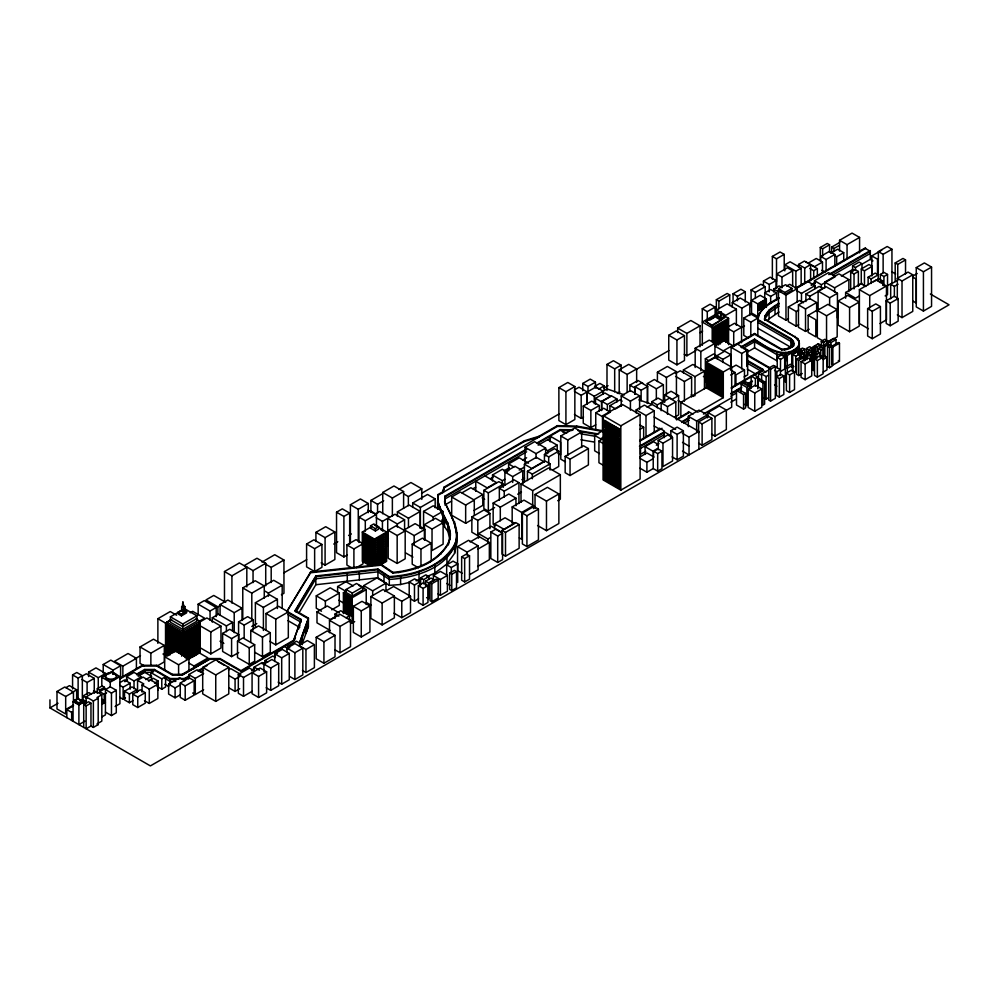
<?xml version="1.0" encoding="UTF-8"?>
<svg xmlns="http://www.w3.org/2000/svg" width="999" height="999" viewBox="0 0 999 999"><rect width="100%" height="100%" fill="white"/><g stroke="black" fill="none" stroke-linecap="round" stroke-linejoin="round"><path stroke-width="1.5" d="M603.858 478.446L603.896 472.802M444.692 502.834L444.817 496.216L526.635 448.976M438.012 494.567C435.327 512.35 456.968 526.136 447.989 544.28C436.963 563.436 413.798 571.141 392.932 573.101L381.156 565.159L310.577 572.764L286.701 611.863L310.577 572.027L381.156 564.423L392.932 572.365C413.798 570.404 436.963 562.699 447.989 543.543C455.307 527.797 441.096 514.897 437.624 500.374L437.624 509.153L438.012 494.567L442.719 491.858L444.031 487.162L524.4 440.759L538.948 436.301L557.392 425.649L576.735 426.086L603.533 430.881M438.012 497.427L437.624 503.221L440.771 511.238M779.045 297.677C770.429 302.66 758.74 308.216 757.729 319.405L790.871 338.536L793.418 341.533C794.904 347.939 786.675 350.249 781.755 349.95L754.582 334.253L731.743 347.44M448.326 544.917L450.012 537.499M454.582 544.555C461.963 528.921 449.538 515.297 444.642 501.261L444.642 501.998C453.084 519.155 465.159 539.822 446.953 555.931C431.218 569.929 410.077 576.398 389.31 577.322L377.922 569.742L315.834 576.673L295.18 611.188L308.404 618.818L299.413 643.231L308.404 618.081L295.18 610.451L315.834 575.936L377.922 569.005L389.31 576.585C413.811 575.174 441.496 567.02 454.582 544.555L454.582 553.346L446.953 563.973L434.815 573.101L426.91 576.61M457.18 535.988C452.922 567.02 416.271 577.897 389.31 579.42L377.922 571.84L315.834 578.771L295.979 611.962M454.582 553.346L457.18 541.945L457.18 533.154M799.075 341.695L795.266 337.15L764.547 319.405C765.084 311.413 772.764 306.83 779.058 303.246M764.809 320.404L765.321 315.272M442.769 492.569L444.031 487.899L524.4 441.496L538.948 437.038L538.948 436.301M443.381 492.37L444.031 487.162M793.044 345.592L793.618 343.206L793.618 346.066L793.418 341.533M798.438 354.782L798.438 345.991L799.325 343.494L799.325 352.285L799.075 340.959L797.689 338.536L764.547 318.669L764.547 319.405M119.917 678.958L142.308 666.033L156.781 666.033L172.465 675.087L182.118 675.087L209.428 659.315L220.105 659.315L241.009 671.378L293.406 641.133L301.049 619.405L286.701 611.126M293.406 641.133L301.049 620.142L288.012 612.612M294.418 640.446L295.442 637.649M298.501 629.258L300.037 625.062M299.937 643.918L308.404 620.928M299.151 612.599L315.834 584.727L315.834 575.936M779.045 298.414C770.429 303.396 758.74 308.953 757.729 320.142L790.871 339.273L793.418 342.27M765.321 316.009L769.068 310.789L779.058 303.983M765.321 318.132L769.068 312.912L779.058 306.106M767.569 320.929L769.068 318.843L779.02 312.05M731.743 346.703L754.582 333.516L781.755 349.213L787.412 348.564L793.044 344.855M741.333 346.74L754.582 339.098C766.558 347.365 785.763 360.577 798.438 345.991M793.518 350.162L793.518 352.822L798.438 348.651L799.075 343.606M224.475 601.81L224.475 571.54L239.385 562.937L246.815 567.22L246.815 586.9M772.364 279.283L772.364 256.431L780.069 251.985L784.215 254.383L784.215 269.605M347.365 554.944L343.906 556.955L336.538 552.697L336.538 512.187L342.307 508.853L349.675 513.099L349.675 544.268M350.399 541.446L350.399 504.757L360.427 498.963L368.281 503.508L368.281 512.674M772.364 256.431L776.51 258.828L784.215 254.383M182.555 603.496L182.717 606.743L182.917 602.01L182.867 606.405M157.879 643.356L157.879 618.693L170.255 611.55L176.636 615.234M224.475 571.54L231.918 575.836L246.815 567.22M558.878 387.624L567.794 382.467L574.85 386.538L574.85 419.505L565.921 424.65L558.878 420.579L558.878 387.624L565.921 391.695L574.85 386.538M183.566 604.707L183.292 606.855L182.917 602.01M181.656 606.555L183.242 605.631L184.952 606.618L184.952 611.101L183.354 612.025L181.656 611.038L181.656 606.555L183.354 607.542L184.952 606.618M261.988 562.087L274.737 554.72L283.953 560.039L283.953 593.269L281.393 594.742M382.729 513.786L382.729 492.47L393.956 485.989L403.596 491.558L403.596 508.304M716.358 314.897L716.358 299.712L727.185 293.456L729.72 294.93L729.72 305.557M702.322 345.342L702.272 308.753L710.114 304.22L715.122 307.105L715.122 314.885M370.904 512.25L370.904 500.424L383.141 493.356M315.921 541.52L315.921 532.355L325.699 526.71L334.865 531.992L334.865 559.502L325.087 565.147L321.154 562.874M606.992 390.484L606.992 364.423L613.423 360.714L621.116 365.159L621.116 369.755M184.403 609.84L186.638 611.138L186.638 612.862L181.418 615.884L178.059 613.948L178.059 612.212L181.98 609.952M336.538 512.187L343.906 516.433L349.675 513.099M184.54 608.678L196.915 615.821L196.915 621.228L182.792 629.382L170.404 622.227L170.404 616.833L181.968 610.164M350.399 504.757L358.266 509.29L368.281 503.508M716.358 299.712L718.893 301.174L729.72 294.93M72.577 688.935L72.577 674.912L76.798 672.477L82.343 675.674L82.343 700.599M265.722 563.286L256.98 558.241L244.305 565.559L253.047 570.604L265.722 563.286L265.722 585.801M733.066 302.535L733.066 293.781L740.921 289.248L745.291 291.77L745.291 301.985M784.814 270.866L784.814 264.835L790.084 261.788L801.148 268.169L801.148 284.765M167.782 624.687L167.782 656.018L166.783 655.444L166.783 622.127L170.792 619.817M157.879 618.693L165.534 623.114L171.716 619.542M198.152 614.835L198.152 604.158L204.283 600.611L216.196 607.492L216.196 616.645M178.059 612.212L181.418 614.148L186.638 611.138M677.684 332.567L677.684 328.097L690.833 320.504L700.024 325.811L700.024 346.715M398.826 489.498L410.914 482.517L421.79 488.798L421.79 499.413M582.754 390.759L582.754 383.441L590.234 379.121L595.454 382.142L595.454 387.999M702.272 308.753L707.28 311.638L715.122 307.105M306.593 544.018L313.886 539.81L321.928 544.455L321.928 567.32L314.635 571.54L306.593 566.895L306.593 544.018L314.635 548.663L321.928 544.455M820.291 260.876L820.291 247.477L827.247 243.456L829.557 244.792L829.557 252.235M668.756 335.277L676.286 330.931L684.465 335.652L684.465 360.502L676.935 364.847L668.756 360.127L668.756 335.277L676.935 340.01L684.465 335.652M574.275 389.96L579.045 387.212L587.137 391.883L587.137 404.183M763.436 285.539L763.436 281.094L770.229 277.173L776.061 280.544L776.061 287.949M733.066 293.781L737.437 296.303L745.291 291.77M370.904 500.424L377.56 504.27L383.678 500.736M190.16 612.787L192.695 611.313L204.608 618.194L199.525 621.128M776.673 287.824L776.673 273.988L787.374 267.807L792.657 270.866L792.657 286.251M72.577 674.912L78.122 678.109L82.343 675.674M88.611 676.535L88.611 672.127L95.966 667.881L105.607 673.438L105.607 676.385M81.543 676.51L86.314 673.763L94.256 678.346L94.256 693.343M606.992 364.423L614.685 368.856L621.116 365.159M719.542 313.062L716.52 314.797L721.778 317.832L724.787 316.096L724.787 317.732L721.778 319.48L716.52 316.446L716.52 309.99L727.135 303.858L736.375 309.19L736.375 325.324M751.098 306.705L751.098 289.922L760.938 284.253L765.197 286.701L765.197 292.807M820.291 247.477L822.602 248.801L829.557 244.792M264.61 563.598L271.191 567.395L283.953 560.039M103.222 673.014L103.222 664.497L110.802 660.114L120.604 665.771L120.604 678.558M56.993 691.495L65.684 696.503L65.684 713.985L56.993 708.965L56.993 691.495L64.76 687.012L73.451 692.032L73.451 702.222M358.928 542.494L358.928 517.107L370.105 510.651L376.461 514.335L376.461 526.273M382.729 492.47L392.37 498.039L403.596 491.558M839.56 251.099L839.56 240.309L852.06 233.092L859.565 237.425L859.565 252.822M315.921 532.355L325.087 537.637L334.865 531.992M732.279 307.105L732.279 302.635L740.222 298.052L749.812 303.584L749.812 315.509M65.971 687.624L69.418 685.639L76.661 689.809L76.661 699.812M798.538 267.395L798.538 264.46L804.432 261.064L814.485 266.683L822.489 262.063L822.489 272.764M582.754 383.441L587.986 386.463L595.454 382.142M619.205 393.881L619.205 369.855L628.733 364.36L636.65 368.931L636.65 382.442M831.655 253.247L831.655 247.115L839.722 242.457M144.106 665.734L140.047 663.386L140.047 646.952L153.496 639.185L164.311 645.429L164.311 661.862L157.58 665.746M242.769 619.717L242.769 587.936L255.232 580.731L264.26 585.951L264.26 598.064M721.016 312L720.953 315.971L720.354 312.5L721.315 315.746L721.315 312.163M751.098 289.922L755.356 292.382L765.197 286.701M763.436 281.094L769.267 284.465L776.061 280.544M776.673 273.988L781.967 277.035L792.657 270.866M721.315 312.625L720.354 312.5M705.943 321.641L715.296 316.246L721.415 319.78L712.062 325.886L705.943 321.641L712.062 325.174L721.415 319.78M170.404 616.833L182.792 623.975L196.915 615.821M808.278 263.087L816.283 258.466L822.489 262.063M677.684 328.097L686.875 333.404L700.024 325.811M709.952 320.03L713.96 317.719M831.655 247.115L833.99 248.464L839.36 245.354M820.679 260.814L820.679 256.393L829.42 251.336L834.827 254.458L834.827 266.258M374.875 514.223L379.657 511.463L389.598 517.195M784.814 264.835L795.878 271.216L801.148 268.169M574.437 391.433L581.181 395.329L587.137 391.883M587.012 403.896L587.012 392.108L595.866 387L603.109 391.183L603.109 394.13M220.08 615.297L220.08 604.52L227.884 600.024L242.02 608.179L242.02 620.491M358.928 517.107L365.297 520.779L376.461 514.335M196.915 618.518L182.792 626.673L170.404 619.53M198.152 604.158L210.052 611.026L216.196 607.492M403.521 493.768L408.366 496.553L421.79 488.798M225.662 602.31L213.749 595.441L205.956 599.949L217.857 606.818L220.454 605.319M798.538 264.46L804.719 268.032L810.614 264.635L810.614 280.731M81.806 679.42L87.1 682.479L94.256 678.346M830.606 253.259L837.699 249.163L843.73 252.66L843.73 261.064M839.56 240.309L847.052 244.643L859.565 237.425M72.065 692.469L76.661 689.809M736.375 309.19L725.761 315.322L716.52 309.99M766.345 298.913L757.754 303.871L757.754 316.596L751.548 313.012L751.548 300.287L760.139 295.329L766.345 298.913L766.345 307.392M65.684 696.503L73.451 692.032M88.611 672.127L98.252 677.684L105.607 673.438M764.71 298.539L764.71 292.944L770.666 289.498L776.635 292.944L776.635 299.937M604.183 385.889L598.801 388.998L594.505 386.526L599.887 383.416L604.183 385.889L604.183 390.522M103.222 664.497L113.024 670.154L120.604 665.771M773.713 291.97L773.713 289.086L779.158 285.926L781.73 287.412M101.811 686.338L101.811 677.285L111.463 671.715L119.905 676.585L119.905 703.733L115.085 706.518M619.205 369.855L627.135 374.425L636.65 368.931M732.279 302.635L741.87 308.179L749.812 303.584M820.679 256.393L826.086 259.515L834.827 254.458M49.95 699.862L49.95 707.904L58.054 703.234M135.09 658.753L140.484 655.631M166.783 622.127L182.68 631.306L200.037 621.291L200.037 652.647L197.864 653.895L197.864 624.525M283.728 572.939L306.705 559.677M333.728 544.068L337.787 541.733M348.601 535.489L351.298 533.928M421.566 493.356L559.403 413.773M604.008 388.024L608.054 385.689M636.438 369.305L668.868 350.587M699.949 332.642L702.647 331.081M748.601 304.545L751.298 302.984M136.413 658.341L128.034 653.508L114.485 661.326L122.865 666.171L136.413 658.341L136.413 668.543M199.213 622.352L206.83 617.956L220.966 626.123L220.966 648.039L210.814 653.908L199.251 647.227M263.699 586.051L273.689 580.282L282.193 585.189L282.193 607.941M788.473 318.781L785.976 320.217L778.471 315.884L778.471 288.786L785.539 284.715L791.945 288.411L791.945 290.397L784.877 294.48L784.877 292.482L791.945 288.411M242.769 587.936L251.798 593.144L264.26 585.951M200.037 623.264L182.68 633.291L166.783 624.113M728.596 318.306L718.718 312.6L702.322 322.065L712.2 327.772L728.596 318.306L728.596 344.68M594.268 403.658L594.268 396.291L606.942 388.898L624.387 394.892M370.529 525.824L373.801 523.938L378.658 526.748L378.658 529.083L375.387 530.968L370.529 528.159L370.529 525.824L375.387 528.633L378.658 526.748M834.24 255.357L836.65 256.743L843.73 252.66M140.047 646.952L150.861 653.196L164.311 645.429M212.287 622.14L212.287 617.769L218.419 614.223L232.555 622.389L232.555 631.143M786.563 286.101L789.66 284.315L797.165 288.649L797.165 301.948M809.827 268.469L813.723 270.717L817.357 268.619L817.357 276.398M200.037 625.224L182.68 635.252L166.783 626.073M370.417 566.008L362.312 561.326L362.312 532.03L371.765 526.573M397.402 516.421L397.402 511.838L409.165 505.032L420.242 511.426L420.242 528.246M412.712 507.455L412.712 502.997L427.51 494.455L435.177 498.888L435.177 507.804M764.71 292.944L770.666 296.378L776.635 292.944M376.211 517.757L382.43 521.341L394.98 514.235L404.583 519.792L404.583 530.344M595.516 398.326L604.857 392.944L610.839 396.391L601.498 401.785L595.516 398.326L595.516 404.195M713.224 330.394L727.572 322.103M200.037 627.185L182.68 637.212L166.783 628.034M595.704 424.825L590.859 427.622L583.241 423.226L583.241 406.031L591.72 401.136L599.325 405.532L599.325 411.263M758.029 304.995L766.083 300.349M74.475 700.349L77.872 698.388L82.28 700.936L82.28 702.509L78.884 704.47L74.475 701.922L74.475 700.349L78.884 702.884L82.28 700.936M758.029 305.781L766.083 301.124M73.064 721.253L73.064 701.573L77.885 698.788L83.716 702.16L83.716 727.409M82.929 700.449L82.929 696.003L88.836 692.594L91.483 694.118M713.224 331.993L727.572 323.713M758.029 306.556L766.083 301.91M200.037 629.145L182.68 639.16L166.783 629.982M97.303 693.393L97.303 688.723L102.135 685.938L104.495 687.3L104.495 688.848L99.675 691.633L99.675 690.084L104.495 687.3M758.029 307.33L766.083 302.685M351.573 567.769L346.903 565.072L346.903 544.917L356.019 539.66L373.713 549.775M713.224 333.604L727.572 325.324M101.811 677.285L110.252 682.167L119.905 676.585M758.029 308.104L766.083 303.459M86.139 703.059L86.139 696.852L95.779 691.283L101.811 694.755L101.811 721.141L96.99 723.925L98.189 724.625L98.189 698.239L96.99 697.539L101.811 694.755M200.037 631.106L182.68 641.121L166.783 631.942M758.029 308.891L766.083 304.233M713.224 335.214L727.572 326.923M80.295 700.948L82.705 699.55L86.214 701.573M728.009 327.035L734.54 323.264L741.87 327.547L744.517 326.011M758.029 309.665L766.083 305.02M73.489 705.032L66.833 708.865L66.833 717.657M119.917 678.221L142.308 665.297L156.781 665.297L172.465 674.35L182.118 674.35L209.428 658.578L220.105 658.578L241.009 670.641L293.406 640.396M748.476 338.112L743.793 335.402L743.793 318.107L750.811 314.048L757.841 318.107L757.841 335.402M795.254 288.324L865.484 247.777L865.484 248.514L796.603 288.274M795.654 288.461L807.754 281.481L814.934 285.627L814.934 288.599M220.08 604.52L234.216 612.687L242.02 608.179M73.489 705.769L66.833 709.602L71.666 712.387M264.797 591.021L268.444 593.119L282.193 585.189M438.012 495.304L557.392 426.386L576.735 426.823L603.533 431.618M200.037 633.066L182.68 643.081L166.783 633.903M601.76 410.152L601.76 401.273L611.313 395.754L616.945 398.988L616.945 401.96M629.87 391.308L629.87 385.139L637.961 380.469L642.969 383.354M713.224 336.825L727.572 328.534M778.471 290.784L785.976 295.117L797.165 288.649M695.179 348.264L709.278 340.122L714.947 343.394L700.836 351.536L695.179 348.264L695.179 367.482M126.611 676.71L134.028 672.427L141.446 676.71L134.028 680.981L126.611 676.71L126.611 681.33M617.257 393.444L619.83 391.958M255.382 627.372L255.382 602.747L269.38 594.667L277.397 599.3L277.397 608.528M412.712 502.997L420.379 507.43L435.177 498.888M713.224 338.436L727.572 330.145M101.811 716.957L105.432 714.872L105.432 689.597L110.252 686.812L116.284 690.297L116.284 712.786L111.463 715.571L105.432 712.087M525.037 462.687L525.037 447.252L534.64 441.708L545.641 448.064L545.641 455.781M73.064 701.573L78.896 704.944L83.716 702.16M84.353 703.246L84.353 701.947L86.151 700.911M200.037 635.014L182.68 645.042L166.783 635.864M814.497 280.719L828.533 272.615L835.426 276.586L821.378 284.703L814.497 280.719L814.497 286.75M583.241 406.031L590.859 410.427L599.325 405.532M119.88 682.617L124.538 679.932L130.132 683.154L130.132 689.198M164.685 670.192L164.685 656.755L175.025 650.786L188.948 658.816L188.948 670.766M657.404 381.568L657.404 372.215L667.407 366.446L676.435 371.653L676.435 395.042M713.224 340.035L727.572 331.755M684.253 354.283L686.875 355.794L696.078 350.487M200.037 636.975L182.68 647.002L166.783 637.824M124.838 680.956L127.485 679.42M136.763 674.063L144.718 669.467L154.37 669.467L170.055 678.533L184.528 678.533L189.91 675.424M537.362 442.782L560.164 429.62L573.426 429.77M811.263 284.653L815.284 282.33M828.708 274.575L870.304 250.562L870.304 259.353L861.975 264.161M346.903 544.917L353.908 548.963L363.024 543.706M634.964 394.193L634.964 386.7L641.52 382.917L647.689 386.476L647.689 402.947M387.724 545.591L387.724 518.431L397.327 523.976L404.583 519.792M713.224 341.646L727.572 333.354M124.838 681.693L127.485 680.157M136.763 674.8L144.718 670.204L154.37 670.204L170.055 679.27L178.734 679.27M199.251 625.312L210.814 631.98L220.966 626.123M444.817 496.953L526.635 449.712M537.362 443.519L560.526 430.157L565.709 433.154M811.263 285.389L815.284 283.067M830.044 274.538L870.304 251.298L865.484 248.514M397.402 511.838L408.466 518.219L420.242 511.426M574.437 414.498L581.181 418.394L583.566 417.02M99.675 691.633L104.221 694.268L106.643 692.869M200.037 638.935L182.68 648.963L166.783 639.785M388.199 530.332L396.216 525.711L405.182 530.881L405.182 558.816L397.165 563.436L388.199 558.266L388.199 530.332L397.165 535.514L405.182 530.881M621.228 406.331L621.228 395.866L630.419 390.559L639.61 395.866L639.61 409.328M86.139 696.852L93.369 701.023L98.189 698.239M727.572 334.965L713.224 343.244L713.224 328.783L727.572 320.492L727.572 343.007M362.312 532.03L374.475 539.06L386.625 532.03L386.625 561.326L379.87 565.234M601.76 401.273L607.38 404.508L616.945 398.988M727.871 328.471L733.716 331.843L741.558 327.31L741.558 342.719M86.139 705.943L90.959 703.159L90.959 726.011L86.139 728.795L86.139 705.943L83.716 704.545L88.549 701.76L90.959 703.159M138.636 675.549L144.48 672.177L151.498 676.223L151.498 680.481M743.793 318.107L750.811 322.165L757.841 318.107M138.099 676.136L144.718 672.315L152.997 672.315M423.576 528.284L423.576 511.376L433.216 505.806L442.869 511.376L442.869 523.676M444.817 499.05L526.635 451.823M538.174 445.179L550.774 437.887M832.729 275.112L870.304 253.421M796.702 290.622L801.485 293.394L814.934 285.627M200.037 640.896L182.68 650.911L166.783 641.733M212.287 617.769L226.411 625.923L232.555 622.389M715.022 343.818L727.572 336.576M595.741 412.799L603.646 408.229L610.389 412.112L602.484 416.683L595.741 412.799L595.741 429.707M105.432 689.597L111.463 693.081L116.284 690.297M647.302 403.459L647.302 383.566L654.333 379.508L663.373 384.727L663.373 401.561M508.603 470.904L508.603 463.948L519.218 457.817L528.508 463.174M471.828 519.742L465.659 523.301L451.685 515.234L451.685 497.002L460.327 492.02L474.288 500.087L474.288 515.284M609.914 411.476L609.914 405.644L619.917 399.875L622.165 401.173M375.224 541.346L385.876 535.202M852.597 271.878L852.597 265.871L859.14 262.088L861.987 263.736L861.987 269.755M119.78 685.264L123.127 687.2L130.132 683.154M200.037 642.856L182.68 652.871L166.783 643.693M715.022 345.429L727.572 338.186M824.749 288.124L824.749 282.093L838.973 273.876L848.863 279.595L848.863 291.646M878.221 280.881L878.383 251.598L887.199 246.503L891.945 249.238L891.945 283.129L886.9 286.039M492.507 480.956L492.507 474.962L502.372 469.28L507.305 472.127M805.893 294.068L819.143 286.413L823.026 288.649L809.777 296.303L805.893 294.068L805.893 301.536M871.802 275.836L871.802 255.906L881.742 250.162M255.382 602.747L263.399 607.38L277.397 599.3M461.938 492.857L470.866 487.699L482.792 494.58L482.792 505.357L473.863 510.514M137.562 691.77L137.562 680.319L143.082 677.122L149.375 680.756L150.649 680.019L157.854 684.178L157.854 698.488L149.276 703.446L144.468 700.674M150.837 676.985L150.837 672.564L154.645 670.366M238.574 640.771L238.574 621.878L247.64 616.658L253.234 619.88L253.234 630.057M375.224 543.119L385.876 536.975M565.446 461.863L560.801 459.19L560.801 435.989L574.725 427.947L581.68 431.968L581.68 447.44M725.786 340.821L727.572 339.785M166.783 645.654L182.68 654.832L200.037 644.817M101.761 701.735L103.946 700.474L103.946 702.322L101.761 703.583M634.964 386.7L641.133 390.259L647.689 386.476M375.224 544.892L385.876 538.748M852.597 265.871L855.444 267.52L861.987 263.736M238.686 652.547L231.593 656.63L222.627 651.46L222.627 633.403L229.708 629.308L238.686 634.49L238.686 640.509M444.817 505.007L451.523 501.136M472.989 488.736L475.674 487.187M490.422 478.671L493.106 477.122M503.833 470.929L509.203 467.832M522.614 460.089L526.635 457.767M841.358 276.061L852.959 269.368M657.404 372.215L666.433 377.422L676.435 371.653M798.663 324.75L796.153 326.198L788.323 321.666L788.323 306.968L799.587 300.462L803.508 302.734M200.037 646.778L183.766 656.168L183.766 632.667M386.014 539.56L388.411 538.174M101.811 704.407L105.432 702.322L102.76 700.774M133.129 700.561L129.395 702.722L124.525 699.899L124.525 691.233L131.993 686.925L136.863 689.735L136.863 692.632M525.037 447.252L536.038 453.608L545.641 448.064M850.698 289.997L850.698 272.053L855.032 269.543L858.366 271.478L858.366 286.438M375.224 546.653L385.876 540.509M818.119 309.678L818.119 291.109L825.923 286.613L837.437 293.256L837.437 318.007M145.654 679.607L151.498 676.223M504.895 485.289L504.895 472.102L514.96 466.283L522.752 470.779L522.752 483.978M675.449 373.551L680.244 370.791L691.608 377.347L691.608 397.028M603.071 415.572L622.352 404.445L640.109 414.697L640.109 479.033L620.829 490.159L603.071 479.907L603.071 415.572L620.829 425.824L640.109 414.697M184.852 657.504L200.037 648.726M621.803 405.282L615.559 408.891L609.914 405.644M878.383 251.598L883.128 254.333L891.945 249.238M683.391 372.864L683.391 369.93L692.856 364.46L704.457 371.153L704.457 388.773M375.224 548.426L385.876 542.282M621.228 395.866L630.419 401.173L639.61 395.866M809.227 329.27L805.531 331.418L798.438 327.322L798.438 304.857L809.54 298.451L816.633 302.547L816.633 311.526M238.574 621.878L244.168 625.112L253.234 619.88M705.356 382.105L705.356 358.741L713.636 353.958L722.876 359.365L722.876 362.437M185.939 658.828L200.037 650.686M861.275 284.315L861.275 268.968L869.005 264.51L872.189 266.346L872.189 275.562M148.476 681.043L153.309 678.259L158.167 681.068L158.167 689.997M142.07 692.132L142.07 684.964L143.844 683.953L137.562 680.319M375.224 550.199L385.876 544.055M423.576 511.376L433.216 516.945L442.869 511.376M524.4 464.198L536.326 457.317L543.693 461.575L531.768 468.456L524.4 464.198L524.4 481.843M545.317 449.3L547.689 450.674L557.205 445.179L557.205 451.061M850.698 272.053L854.033 273.976L858.366 271.478M266.009 630.157L266.009 613.523L278.559 606.281L288.311 611.912L288.311 637.624L275.761 644.867L269.668 641.346M188.799 658.616L198.988 652.734L207.992 657.941L193.981 666.021L188.836 663.061M647.302 383.566L656.343 388.786L663.373 384.727M164.685 656.755L178.596 664.785L188.948 658.816M560.801 435.989L567.769 439.997L581.68 431.968M375.224 551.972L385.876 545.829M124.525 691.233L129.395 694.043L136.863 689.735M544.43 462.15L544.43 454.47L554.457 448.676L558.716 451.136L558.716 466.483L552.447 470.104M731.106 367.52L731.106 347.327L737.05 343.893L747.677 350.025L747.677 374.875L744.105 376.935M424.388 540.009L424.388 524.675L435.477 518.269L443.119 522.677L443.119 544.143L432.03 550.549L432.03 529.083L443.119 522.677M494.58 507.567L488.336 511.176L483.866 508.591L483.866 490.309L498.851 481.655L503.309 484.24L503.309 487.287M716.72 355.806L724.712 351.186L730.881 354.745L730.881 368.581M824.749 282.093L834.64 287.799L848.863 279.595M519.218 470.079L524.525 467.008M680.856 416.745L680.856 402.347L706.118 387.762L706.118 362.075L714.51 357.23L731.693 367.145L731.693 407.23L726.31 410.339M861.275 268.968L864.46 270.804L872.189 266.346M84.927 721.141L78.896 724.625L78.896 704.944M119.78 697.339L123.127 699.275L125.462 697.926M375.224 553.746L385.876 547.602M710.389 360.277L717.482 356.181L717.482 359.29M132.78 694.143L140.297 689.797L145.267 692.657L145.267 703.171L137.75 707.517L132.78 704.657L132.78 694.143L137.75 697.002L145.267 692.657M492.507 474.962L502.372 480.656L504.832 479.233M788.323 306.968L796.153 311.501L798.663 310.052M251.798 626.448L256.78 623.563M375.224 555.407L385.876 549.263M150.837 672.564L161.788 678.883L165.584 676.685L165.584 687.012L161.788 689.21L156.918 686.4M222.627 633.403L231.593 638.586L238.686 634.49M154.545 683.154L158.167 681.068M421.715 528.946L424.413 527.385M504.895 472.102L512.687 476.598L522.752 470.779M356.518 567.607L363.024 563.848L363.074 533.429L373.713 539.572L373.713 565.084L363.074 558.941M473.863 499.737L482.792 494.58M375.224 557.08L385.876 550.936M544.43 454.47L548.688 456.93L558.716 451.136M451.685 497.002L465.659 505.069L474.288 500.087M798.438 304.857L805.531 308.953L816.633 302.547M424.95 529.345L415.109 523.663L404.333 529.895L414.173 535.576L424.95 529.345L424.95 539.722M483.866 490.309L488.336 492.882L503.309 484.24M250.761 642.432L250.761 630.431L258.566 625.923L270.292 632.692L270.292 652.21L262.487 656.718L254.67 652.197M142.07 684.964L149.276 689.123L157.854 684.178M375.224 558.753L385.876 552.609M741.333 347.477L754.582 339.835C766.233 346.528 779.42 358.454 793.518 350.899C797.277 349.163 800.374 345.267 799.075 340.959M527.447 480.556L527.447 471.291L545.217 461.026L550.099 463.836L550.099 470.029M499.35 500.262L499.35 488.324L514.06 479.832L518.943 482.654L518.943 503.533M675.574 376.398L684.415 381.493L691.608 377.347M722.876 359.365L730.881 354.745M818.119 291.109L829.632 297.764L837.437 293.256M375.224 560.414L385.876 554.283M636.163 412.987L636.163 409.89L644.417 405.119L654.258 410.801L654.258 432.467M745.204 347.153L754.582 341.745L776.935 354.657L785.651 355.02M683.391 369.93L694.992 376.623L704.457 371.153M651.773 401.698L658.054 398.077L663.561 401.248L657.28 404.882L651.773 401.698L651.773 404.595M237.5 641.096L242.957 637.949L254.683 644.717L254.683 661.213L249.238 664.36L237.5 657.592L237.5 641.096L249.238 647.864L254.683 644.717M266.009 613.523L275.761 619.155L288.311 611.912M321.478 611.213L316.271 608.204L316.271 595.841L330.182 587.812L339.285 593.069L339.285 605.431L331.693 609.815M868.131 277.198L875.224 273.102L878.221 274.837L871.128 278.921L868.131 277.198L868.131 284.752M375.224 562.087L385.876 555.943M599.4 453.558L594.667 450.824L594.667 435.414L601.885 431.243L604.258 432.617M664.66 402.36L664.66 394.942L671.053 391.246L678.608 395.604L678.608 414.897L674.775 417.107M895.191 281.606L895.191 262.937L902.971 258.441L905.531 259.915L905.531 273.926M375.224 563.761L385.876 557.617M845.629 298.251L845.629 292.482L860.913 283.654L865.858 286.513M521.878 479.67L524.525 478.134M647.077 407.217L652.01 404.37L698.888 431.443L698.888 449.238M858.066 285.539L861.987 283.279M90.959 726.011L93.369 727.409L98.189 724.625M337.625 592.345L337.625 586.55L345.954 581.743L353.171 585.913M527.447 471.291L532.33 474.1L550.099 463.836M180.007 694.967L175.1 697.801L168.606 694.055L168.606 684.14L179.633 677.772L184.827 680.781M731.106 347.327L741.72 353.459L747.677 350.025M808.141 315.334L815.808 319.767L815.808 336.85L808.141 332.417L808.141 315.334L818.805 309.178M385.876 559.29L375.224 565.434L375.224 539.572L385.876 533.429L385.876 560.951L380.557 564.023L380.557 536.5M418.469 567.794L412.212 564.185L412.212 544.068L422.452 538.149L431.218 543.206L431.218 560.227M499.35 488.324L504.233 491.146L518.943 482.654M823.913 341.483L817.319 337.674L817.319 310.452L827.959 304.308L837.174 309.64L837.174 336.863L826.548 343.007M565.159 456.381L583.516 445.779L588.399 448.588L588.399 464.922L570.042 475.524L565.159 472.702L565.159 456.381L570.042 459.19L588.399 448.588M703.408 376.66L705.968 375.187M880.344 280.632L880.344 274.45L883.94 272.365L887.537 274.45L887.537 294.53L885.139 295.916M895.191 262.937L897.751 264.41L905.531 259.915M188.736 674.6L197.065 669.792L203.621 673.576L195.292 678.383L188.736 674.6L188.736 679.008M746.628 352.472L754.582 347.877L776.935 360.789L776.935 351.998M202.697 667.419L215.747 659.877L228.783 667.419L228.783 693.868L215.747 701.398L202.697 693.868L202.697 667.419L215.747 674.949L228.783 667.419M521.016 502.26L521.016 483.903L548.651 467.944L560.339 474.687L560.339 499.175L557.704 500.699M661.151 410.714L661.151 402.934L669.455 398.139L675.799 401.81L675.799 418.918M197.977 670.754L207.405 665.322M838.173 300.986L847.814 295.417L859.227 302.01L859.227 326.149L849.587 331.718L838.173 325.137L838.173 300.986L849.587 307.567L859.227 302.01M181.631 679.27L184.528 679.27L189.348 676.473M198.326 671.303L203.571 668.269M604.195 436.75L600.586 438.836L594.667 435.414M868.431 328.746L859.39 323.526L859.39 289.648L876.123 279.982L886.463 285.964L886.463 319.83L880.032 323.551M873.463 281.768L878.783 278.696L882.754 280.994L882.754 285.427M603.908 465.621L598.938 462.749L598.938 441.046L603.908 438.174M880.344 274.45L883.94 276.523L887.537 274.45M180.27 683.054L189.248 677.871L194.181 680.719L194.181 695.079L185.202 700.262L180.27 697.414L180.27 683.054L185.202 685.901L194.181 680.719M678.608 395.604L672.215 399.3L664.66 394.942M200.3 672.102L203.571 670.379M495.541 525.699L493.156 524.313L493.156 503.059L508.816 494.018L515.959 498.139L515.959 505.731M636.163 409.89L646.003 415.572L654.258 410.801M250.761 630.431L262.487 637.2L270.292 632.692M168.606 684.14L175.1 687.899L180.007 685.064M316.271 595.841L325.374 601.098L339.285 593.069M346.091 589.497L356.506 583.491L362.699 587.062L362.699 590.047L352.297 596.053L346.091 592.482L346.091 589.497L352.297 593.069L362.699 587.062M489.935 513.411L477.809 520.404L477.809 535.639L471.853 532.205L471.853 516.97L483.978 509.965L489.935 513.411L489.935 528.646M706.118 362.075L723.301 371.99L731.693 367.145M731.206 367.919L736.088 365.097L744.48 369.942L744.48 380.419M880.094 282.517L882.754 280.994M343.394 613.586L343.394 592.719L345.954 591.246M661.151 402.934L667.507 406.605L675.799 401.81M412.212 544.068L420.966 549.125L431.218 543.206M859.34 295.979L855.519 298.189L845.629 292.482M817.319 310.452L826.548 315.771L837.174 309.64M517.719 494.205L521.49 492.032M330.344 630.556L316.995 622.852L316.995 611.875L327.21 605.968L339.223 612.899M363.673 588.698L363.673 585.639L376.973 577.959L385.964 583.154L385.964 590.796M493.156 503.059L500.299 507.192L515.959 498.139M897.314 299.638L897.314 278.296L908.054 272.09L912.761 274.812L912.761 311.401L902.022 317.607L897.314 314.885M916.258 267.62L924.375 262.937L931.555 267.083L931.555 306.368L923.426 311.064L916.258 306.918L916.258 267.62L923.426 271.765L931.555 267.083M730.631 375.05L735.052 372.502L735.052 385.939M859.39 289.648L869.729 295.617L886.463 285.964M521.016 483.903L532.692 490.646L560.339 474.687M890.683 298.738L890.683 284.228L898.051 279.982M640.109 429.245L643.656 427.185L643.656 438.436M744.48 369.942L735.938 374.875L735.938 385.352M343.394 592.719L352.11 597.752L366.221 589.61L366.221 604.507M228.459 669.979L230.769 668.631L240.784 674.412M897.314 278.296L902.022 281.006L912.761 274.812M512.175 523.339L512.175 506.93L523.988 500.124L533.528 505.631L533.528 508.616M890.683 284.228L894.38 286.351L898.051 284.228M913.223 275.824L917.232 273.501M535.027 508.491L535.027 494.493L547.415 487.337L558.866 493.956L558.866 523.513L546.478 530.669L537.574 525.524M363.673 585.639L372.664 590.834L385.964 583.154M777.222 367.994L777.222 357.442L781.368 355.045L784.69 356.955L784.69 369.031L780.544 371.416M192.67 693.019L195.292 694.53L203.621 689.722M335.077 618.431L335.077 613.973L340.721 610.714L349.5 615.784L349.5 620.242M785.451 368.843L785.451 354.395L789.897 351.823L791.745 352.884L791.745 367.345M494.53 523.851L505.032 517.782L514.71 523.376L504.22 529.433L494.53 523.851L494.53 528.321M867.631 308.604L875.786 303.908L880.419 306.581L880.419 333.991L872.264 338.698L867.631 336.014L867.631 308.604L872.264 311.288L880.419 306.581M639.647 440.484L659.44 429.071L659.44 428.159L664.26 430.944L664.26 437.662M676.947 418.956L688.423 412.325M731.293 387.575L762.886 369.343L762.886 370.08L731.293 388.311M478.533 538.136L478.533 533.616L491.271 526.261L500.611 531.655M780.394 375.462L780.544 359.353L784.69 356.955M785.451 354.395L787.299 355.457L791.745 352.884M335.452 616.62L330.344 619.567L316.995 611.875M353.359 606.331L362.013 601.336L369.917 605.906L369.917 631.98L361.263 636.975L353.359 632.404L353.359 606.331L361.263 610.901L369.917 605.906M639.647 441.221L662.062 428.284M676.56 419.917L688.423 413.062L688.423 411.625L692.944 414.235M329.495 632.729L329.495 620.342L339.985 614.285L350.512 620.354L350.512 646.678L340.022 652.734L334.752 649.7M370.879 596.553L383.092 589.497L394.368 596.016L394.368 617.857L382.142 624.912L370.879 618.406L370.879 596.553L382.142 603.059L394.368 596.016M274.887 656.43L274.887 652.122L284.49 646.578L294.892 652.772L294.892 679.507L289.61 676.46M462.337 573.364L457.567 570.604L457.567 546.64L468.543 540.309L478.084 545.804L478.084 569.78L469.542 574.7M758.528 380.656L758.528 373.339L763.261 370.604L765.958 372.165M800.099 353.771L800.099 349.45L802.497 348.064L804.607 349.288L804.607 360.801M793.893 366.621L792.232 365.659L792.232 354.195L796.415 351.785L798.089 352.747M768.706 368.169L773.463 365.409L775.324 366.483L775.324 398.326L770.566 401.086L768.706 400.012L768.706 368.169L770.566 369.243L775.324 366.483M252.123 691.333L243.519 696.303L238.324 693.294L238.324 674.45L249.388 668.056L254.583 671.053M741.196 391.783L741.196 384.178L745.591 381.73L750.024 384.29L750.024 388.798M274.713 661.525L274.713 653.783L282.28 649.412L289.26 653.446L289.26 679.795L281.693 684.165L278.197 682.142M287.45 649.412L287.45 646.453L296.491 641.233L302.41 644.655M886.213 300.824L894.167 296.241L898.151 298.539L898.151 321.154L890.209 325.749L886.213 323.439L886.213 300.824L890.209 303.122L898.151 298.539M470.092 541.92L479.208 536.663L489.348 542.507L489.348 559.715L477.634 566.483M265.06 663.398L265.06 660.526L272.852 656.031L275.437 657.529M512.175 506.93L521.728 512.45L533.528 505.631M254.133 671.74L254.133 667.132L262.088 662.537L264.747 664.073M384.865 591.533L393.606 586.488L410.514 596.253L410.514 612.624L401.773 617.669L393.968 613.161M688.336 426.623L688.336 416.283L699.025 410.114L707.342 414.91L707.342 417.857M761.638 381.493L761.638 373.988L767.607 370.529M800.099 349.45L802.222 350.674L804.607 349.288M806.38 356.643L806.355 348.589L809.64 346.703L811.85 347.977L811.85 352.36M228.821 675.549L235.077 679.158L239.723 676.485M522.377 513.124L533.878 506.481L538.436 509.103L538.436 539.91L526.923 546.553L522.377 543.931L522.377 513.124L526.923 515.759L538.436 509.103M751.148 388.249L751.148 376.099L755.394 378.546L758.004 377.035L758.004 387.662M251.623 670.079L254.283 668.556M262.238 663.948L264.897 662.424M639.422 446.191L664.26 431.855L672.077 436.363M681.78 421.74L689.422 417.32M699.362 411.501L723.301 397.677L723.301 371.99M730.931 393.356L741.67 387.162M748.376 383.279L752.409 380.956M490.834 532.055L495.729 529.233L502.584 533.204L502.584 559.627L497.702 562.449L490.834 558.478L490.834 532.055L497.702 536.026L502.584 533.204M821.315 347.477L821.315 341.296L824.849 339.26L827.035 340.522L827.035 343.606M736.5 390.459L738.511 389.298L745.579 393.381L745.579 407.929L743.568 409.091L736.5 405.007L736.5 390.459L743.568 394.543L745.579 393.381M792.232 354.195L795.766 356.231L799.762 353.921L799.762 358.341M251.623 670.816L254.283 669.293M664.26 432.592L640.521 446.291L640.521 454.345L645.791 451.298M681.78 422.477L689.422 418.057M730.931 394.093L741.67 387.899M748.376 384.016L752.409 381.693M263.911 671.553L263.911 664.11L271.878 659.515L278.696 663.448L278.696 685.764L270.729 690.371L266.184 687.749M535.027 494.493L546.478 501.098L558.866 493.956M806.355 348.589L808.566 349.875L811.85 347.977M803.408 353.246L801.523 352.16L798.988 353.621L800.886 354.707L803.408 353.246L803.408 360.901M747.514 385.739L750.024 384.29M757.779 379.857L759.49 378.883L764.622 381.843L764.622 404.12L762.924 405.107L762.924 382.829L757.779 379.857L757.779 388.773M346.116 617.732L349.5 615.784M821.315 341.296L823.501 342.557L827.035 340.522M238.324 674.45L243.519 677.447L260.115 668.031L266.621 671.79L266.621 692.831L258.591 697.464L252.073 693.706L252.073 672.664L258.591 676.435L266.621 671.79M409.203 596.678L409.203 581.967L414.597 578.858L419.867 581.893L419.867 586.313M640.521 448.401L664.26 434.69M670.853 438.236L670.853 430.769L677.11 427.147L683.378 430.769L683.378 456.168L677.11 459.79L672.102 456.893M684.028 423.276L689.298 420.242M730.856 396.241L736.126 393.206M749.287 385.602L751.91 384.091M815.184 349.013L813.586 349.937L813.586 370.617L812.412 369.942L812.412 349.263L814.023 348.339L815.184 349.013L815.184 359.353M741.196 384.178L746.877 387.45L749.537 385.914L749.537 388.961M815.072 353.434L815.072 345.741L816.982 346.853L820.092 345.067L820.092 348.139M761.638 373.988L766.108 376.561L768.493 375.187M645.067 454.433L645.067 446.653L653.558 441.745L658.416 444.543M796.615 359.178L801.298 356.481L803.408 357.704L798.738 360.402L796.615 359.178L796.615 374.313L798.738 375.537L802.247 373.514M828.508 347.227L828.633 341.246L833.666 338.336L835.976 339.66L835.976 344.218M316.208 637.287L327.297 630.893L335.015 635.339L335.015 656.842L323.926 663.249L316.208 658.791L316.208 637.287L323.926 641.745L335.015 635.339M502.072 530.419L515.684 522.564L519.13 524.55L519.13 548.289L505.506 556.156L502.072 554.158L502.072 530.419L505.506 532.405L519.13 524.55M703.421 414.061L731.693 397.739M774.55 370.367L776.847 371.69L780.394 369.642L774.662 366.321M274.713 653.783L281.693 657.817L289.26 653.446M658.229 449.787L658.229 440.459L667.819 434.915L672.564 437.649L672.564 461.001L662.974 466.533L662.974 443.194L672.564 437.649M785.351 382.18L785.351 367.195L790.496 364.223L792.444 365.347L792.444 371.353M812.075 351.648L808.678 353.609L806.38 352.272L809.764 350.324L812.075 351.648L812.075 361.825M420.641 584.989L420.641 577.859L425.849 574.85L428.871 576.598L428.871 579.445M478.533 533.616L487.874 538.998L490.422 537.537M805.531 360.152L805.531 355.706L808.628 353.921L810.239 354.845L810.239 360.764M823.251 345.392L826.872 343.294L828.508 344.23L824.874 346.328L823.251 345.392L823.126 373.788L817.369 377.11L814.497 375.449L814.497 358.903L820.254 355.582L823.126 357.23L817.369 360.564L814.497 358.903M818.131 351.623L818.131 348.589L820.753 347.078L823.388 348.589L823.388 357.667M707.979 417.07L707.979 412.575L719.33 406.019L726.335 410.077L726.335 429.545L714.997 436.101L711.488 434.078M748.189 389.26L755.256 385.177L761.812 388.961L761.812 407.18L754.745 411.263L748.189 407.48L748.189 389.26L754.745 393.044L761.812 388.961M457.567 546.64L467.095 552.147L478.084 545.804M828.633 341.246L830.943 342.57L835.976 339.66M329.495 620.342L340.022 626.41L350.512 620.354M446.665 575.699L446.665 564.847L453.059 561.151L457.704 563.836L457.704 582.442M805.531 355.706L807.142 356.643L810.239 354.845M294.892 652.772L302.822 648.189L302.822 674.924L294.892 679.507M785.351 367.195L787.312 368.319L792.444 365.347M688.336 416.283L696.653 421.079L707.342 414.91M762.924 382.829L764.622 381.843M461.65 556.843L466.508 554.033L469.518 555.769L469.518 579.145L464.66 581.955L461.65 580.219L461.65 556.843L464.66 558.578L469.518 555.769M814.834 358.841L814.834 352.997L817.519 351.436L819.567 352.622L819.567 357.005M818.131 348.589L820.753 350.112L823.388 348.589M420.641 577.859L423.663 579.607L428.871 576.598M656.343 445.204L658.99 443.681M730.856 402.185L736.126 399.15M801.073 361.65L807.667 357.842L811.75 360.202L811.75 375.874L805.144 379.695L801.073 377.335L801.073 361.65L805.144 364.011L811.75 360.202M827.484 346.416L830.157 344.867L832.167 346.029L832.167 366.158L829.495 367.707L827.484 366.546L827.484 346.416L829.495 347.577L838.311 342.507L839.472 343.181L839.472 361.213L832.866 365.035L831.705 364.36L831.705 346.316L832.866 346.99L839.472 343.181M263.911 664.11L270.729 668.044L278.696 663.448M409.203 581.967L414.473 585.014L419.867 581.893M477.634 549.275L489.348 542.507M776.485 376.91L780.968 374.325L783.828 375.974L783.828 394.493L779.345 397.078L776.485 395.429L776.485 376.91L779.345 378.559L783.828 375.974M670.853 430.769L677.11 434.378L683.378 430.769M698.601 432.567L698.601 421.928L708.366 416.283L711.887 418.319L711.887 439.597L702.122 445.242L698.601 443.206M433.391 581.181L433.391 575.436L440.397 571.391L447.402 575.436L447.402 591.233L440.397 595.279L438.062 593.93M814.834 352.997L816.882 354.183L819.567 352.622M314.385 644.642L307.355 640.584L298.938 645.454L305.956 649.512L314.385 644.642L314.385 667.644L305.956 672.502L302.447 670.479M349.613 621.653L352.11 623.089L354.67 621.603M639.934 456.968L646.902 452.947L653.87 456.968M228.821 687.811L235.077 691.42L239.723 688.748M425.586 581.193L431.019 578.059L434.053 579.807L428.621 582.941L425.586 581.193L425.586 585.514M786.388 373.064L791.295 370.229L794.505 372.078L794.505 389.61L789.597 392.445L786.388 390.597L786.388 373.064L789.597 374.925L794.505 372.078M418.381 585.676L423.226 582.867L427.947 585.589L427.947 602.472L423.089 605.269L418.381 602.547L418.381 585.676L423.089 588.399L427.947 585.589M446.665 564.847L451.311 567.519L457.704 563.836M653.221 468.556L653.221 451.011L657.479 448.551L661.95 451.136L661.95 468.681L657.679 471.141L653.221 468.556L646.902 472.215L639.934 468.194M654.782 450.849L657.205 449.45M698.601 421.928L702.122 423.963L711.887 418.319M707.979 412.575L714.997 416.62L726.335 410.077M430.057 582.692L436.426 579.02L438.199 580.044L438.199 598.051L431.83 601.723L430.057 600.699L430.057 582.692L431.83 583.716L438.199 580.044M822.339 357.58L824.837 356.144L826.96 357.367L826.96 369.905L823.213 372.065M449.662 573.101L454.408 570.354L456.518 571.578L456.518 587.837L451.773 590.571L449.662 589.36L449.662 573.101L451.773 574.313L456.518 571.578M393.968 596.79L401.773 601.298L410.514 596.253M653.221 451.011L657.679 453.596L661.95 451.136M433.391 575.436L440.397 579.482L447.402 575.436M823.213 359.528L826.96 357.367M682.329 433.266L689.023 437.137L698.888 431.443M639.934 458.304L646.902 462.325L653.221 458.678M812.412 369.942L814.023 369.018M410.527 598.913L414.473 601.186L418.519 598.851M763.873 397.802L766.108 399.088L768.493 397.714M416.096 580.806L421.64 578.945M315.834 584.727L377.922 577.797L389.31 585.377L400.599 584.515L408.816 582.542M175.836 681.368L170.055 681.368L164.823 678.346M571.952 430.494L560.164 430.357L560.164 429.62M563.111 432.492L567.532 432.542M577.884 430.519L598.701 433.991M579.37 431.493L597.215 434.478M580.856 433.853L594.243 436.088M580.856 439.797L594.243 442.033M638.923 399.887L652.01 404.37M912.986 277.235L916.308 279.158L916.308 303.047L912.986 301.136M871.802 255.906L877.522 259.203L877.522 274.538M870.304 259.353L872.976 260.889M891.657 271.678L895.666 273.988M930.369 294.018L949.05 304.807L150.399 765.908L49.95 707.904M821.752 270.292L824.999 272.165M805.681 261.875L817.357 268.619M778.471 288.786L784.877 292.482M773.713 289.086L778.845 292.045M751.548 300.287L757.754 303.871M820.429 345.055L818.231 343.781L812.761 346.94L814.959 348.214M818.169 343.956L820.092 345.067M838.311 360.539L839.472 361.213M812.412 349.263L813.586 349.937M757.729 322.265L790.871 341.396L793.418 344.38M757.729 328.196L790.871 347.327L790.871 338.536M799.762 353.921L796.765 352.185L792.769 354.495L792.769 370.716L795.766 372.452L795.766 356.231M716.52 317.657L721.415 320.479M777.222 357.442L780.544 359.353M741.246 347.215L742.357 347.864M743.481 348.501L744.592 349.151M745.716 349.8L746.84 350.449L746.84 366.608M746.478 354.295L769.929 367.832M746.478 355.032L769.929 368.569M747.252 360.314L762.886 369.343M747.252 361.051L762.886 370.08M747.252 363.174L761.575 371.441M758.528 373.339L761.213 374.9M747.252 369.106L756.368 374.363M774.55 384.902L776.847 386.226M753.77 374.588L758.004 377.035M730.331 369.78L735.052 372.502M705.356 358.741L709.203 360.964M743.855 382.642L749.537 385.914M743.081 383.191L746.403 385.102M707.192 365.409L722.227 374.088M707.192 366.758L722.227 375.437M707.192 368.107L722.227 376.798M707.192 369.468L722.227 378.146M707.192 370.816L722.227 379.495M707.192 372.165L722.227 380.844M707.192 373.514L722.227 382.192M707.192 374.875L722.227 383.554M707.192 376.398L722.227 385.077M707.192 377.909L722.227 386.588M707.192 379.433L722.227 388.112M707.192 380.956L722.227 389.635M707.192 382.48L722.227 391.158M744.605 404.383L746.877 405.694L746.877 387.45M707.192 384.003L722.227 392.682M707.192 385.527L722.227 394.205M706.118 387.762L723.301 397.677M691.133 394.942L693.706 396.428M678.109 400.562L681.892 402.747M680.856 402.347L698.039 412.262M629.87 385.139L634.877 388.024L634.877 394.193M654.195 417.033L675.624 429.408M654.133 425.999L659.44 429.071M682.504 442.382L689.023 446.141M587.012 392.108L594.268 396.291M640.022 425.087L643.656 427.185M682.504 451.173L689.023 454.932L689.023 437.137M658.229 440.459L662.974 443.194M604.183 422.053L619.717 431.019M645.067 446.653L653.558 451.56L653.558 457.779M604.183 423.901L619.717 432.879M604.183 425.761L619.717 434.727M604.183 431.318L619.717 440.297M604.183 433.179L619.717 442.145M604.183 435.027L619.717 444.006M604.183 436.888L619.717 445.854M604.183 438.736L619.717 447.714M604.183 440.596L619.717 449.562M604.183 442.445L619.717 451.423M598.938 441.046L603.908 443.918M604.183 444.305L619.717 453.271M604.183 446.153L619.717 455.132M604.183 448.014L619.717 456.98M604.183 449.862L619.717 458.841M604.183 451.723L619.717 460.689M604.183 453.571L619.717 462.549M604.183 455.432L619.717 464.398M604.183 457.28L619.717 466.258M604.183 459.14L619.717 468.106M604.183 460.989L619.717 469.967M604.183 462.849L619.717 471.815M604.183 464.697L619.717 473.676M604.183 466.558L619.717 475.524M604.183 468.406L619.717 477.385M604.183 470.267L619.717 479.233M547.689 439.685L557.205 445.179M604.183 472.115L619.717 481.093M604.183 473.976L619.717 482.942M604.183 475.824L619.717 484.802M604.183 477.684L619.717 486.65M557.929 453.371L560.526 454.857L560.526 442.132L550.149 436.138L550.149 441.795M508.603 463.948L513.911 467.008M485.014 475.924L496.428 482.517L487.175 487.862L475.761 481.268L475.761 491.333M482.105 497.877L484.64 499.338M519.343 537.912L521.728 539.285L521.728 512.45M471.853 516.97L477.809 520.404M424.388 524.675L432.03 529.083M368.032 510.152L373.376 513.236M374.475 525.012L386.625 532.03M380.557 529.482L383.216 531.018M405.557 552.847L412.937 557.105M363.074 535.127L373.713 541.271M446.665 583.441L450.149 585.451M363.074 536.838L373.713 542.981M363.074 538.536L373.713 544.68M363.074 540.234L373.713 546.378M363.074 541.933L373.713 548.076M363.074 545.342L373.713 551.485M363.074 547.04L373.713 553.184M363.074 548.738L373.713 554.882M363.074 550.437L373.713 556.58M363.074 552.135L373.713 558.279M363.074 553.846L373.713 559.977M363.074 555.544L373.713 561.688M363.074 557.242L373.713 563.386M363.074 560.639L371.054 565.247L371.054 538.036M426.598 597.614L428.621 598.788L428.621 582.941M358.741 585.289L366.221 589.61M366.246 602.409L371.378 605.382M337.625 586.55L346.054 591.42M344.218 595.067L351.361 599.188M344.218 596.178L351.361 600.299M344.218 597.302L351.361 601.423M344.218 598.426L351.361 602.547M344.218 599.55L351.361 603.671M344.218 600.661L351.361 604.782M344.218 601.785L351.361 605.906M344.218 602.909L351.361 607.03M338.823 600.274L343.644 603.059M344.218 604.02L351.361 608.141M344.218 605.144L351.361 609.265M344.218 606.268L351.361 610.389M344.218 607.38L351.361 611.5M344.218 608.503L351.361 612.624M344.218 609.627L351.361 613.748M344.218 610.751L351.361 614.872M335.077 613.973L338.836 616.146M288.012 614.735L299.75 621.515M288.012 620.666L299.75 627.447M302.822 648.189L294.892 643.618L286.975 648.189L286.975 652.647M287.45 646.453L289.81 647.827M274.887 652.122L277.435 653.596M196.066 618.993L200.037 621.291M265.06 660.526L267.657 662.025M219.992 641.183L223.851 643.406M254.133 667.132L259.44 670.192M218.282 661.8L224.088 665.147M166.783 647.614L173.739 651.635L173.739 628.121M166.783 649.575L172.752 653.009L172.752 627.547M166.783 651.535L170.754 653.821L170.754 626.41M166.783 653.496L168.769 654.632L168.769 625.262M162.974 654.008L165.534 655.481L165.534 623.114M164.823 684.303L168.744 686.563M104.495 688.848L106.768 690.172M97.303 688.723L99.675 690.084M93.431 691.108L95.842 692.494M101.636 699.138L103.946 700.474M82.929 696.003L86.901 698.301M84.353 701.947L85.802 702.784L85.802 704.083M441.845 519.905L444.518 526.71L447.989 531.555L449.675 538.973M780.606 291.795L778.795 289.123L778.795 290.746M441.845 513.973L444.518 520.779L447.989 525.624L450.012 534.527M454.895 525.961L455.519 528.708M456.143 531.456L456.768 534.203M923.426 271.765L923.426 311.064M902.022 281.006L902.022 317.607M897.751 264.41L897.751 278.421M894.38 286.351L894.38 296.516M890.209 303.122L890.209 325.749M883.94 276.523L883.94 285.801M883.128 254.333L883.128 272.814M872.264 311.288L872.264 338.698M871.128 278.921L871.128 283.466M869.729 295.617L869.729 307.942M864.46 270.804L864.46 286.151M855.444 267.52L855.444 270.517M854.033 273.976L854.033 288.936M849.587 307.567L849.587 331.718M847.052 244.643L847.052 258.504M836.65 256.743L836.65 265.16M834.64 287.799L834.64 292.32M833.99 248.464L833.99 251.523M832.866 346.99L832.866 365.035M830.943 342.57L830.943 345.617M829.632 297.764L829.632 305.494M829.495 347.577L829.495 367.707M826.548 315.771L826.548 341.483M826.086 259.515L826.086 271.303M824.874 346.328L824.874 356.83M823.501 342.557L823.501 348.738M822.602 248.801L822.602 256.256M821.378 284.703L821.378 287.712M820.753 350.112L820.753 357.667M817.369 360.564L817.369 377.11M816.982 346.853L816.982 351.461M816.882 354.183L816.882 358.566M813.723 270.717L813.723 278.509M809.777 296.303L809.777 299.288M808.566 349.875L808.566 352.784M807.142 356.643L807.142 359.603M805.531 308.953L805.531 331.418M805.144 364.011L805.144 379.695M804.719 268.032L804.719 282.667M802.222 350.674L802.222 353.546M801.485 293.394L801.485 302.335M800.886 354.707L800.886 357.767M798.738 360.402L798.738 375.537M797.689 338.536L797.689 339.273M796.453 348.264L796.453 350.924M796.153 311.501L796.153 326.198M795.878 271.216L795.878 287.812M795.266 336.413L795.266 337.15M792.482 339.935L792.482 347.24M791.757 346.366L791.757 347.103M789.834 347.627L789.834 348.364M789.834 351.561L789.834 352.297M789.597 374.925L789.597 392.445M787.412 348.564L787.412 349.3M787.299 355.457L787.299 367.02M787.312 368.319L787.312 372.814M785.976 295.117L785.976 320.217M785.651 352.36L785.651 361.151M784.665 349.101L784.665 349.837M781.967 277.035L781.967 287.799M781.755 349.213L781.755 349.95M781.243 352.51L781.243 355.169M779.345 378.559L779.345 397.078M776.847 371.69L776.847 377.51M776.51 258.828L776.51 281.668M775.037 305.569L775.037 314.36M770.666 296.378L770.666 303.384M770.566 369.243L770.566 401.086M769.592 303.134L769.592 303.871M769.267 284.465L769.267 291.87M769.068 310.052L769.068 318.843M766.108 376.561L766.108 399.088M765.808 299.725L765.808 305.944M765.546 299.887L765.546 306.106M765.271 300.037L765.271 306.256M765.009 300.187L765.009 306.406M764.735 300.349L764.735 306.568M764.472 300.499L764.472 306.718M764.198 300.662L764.198 306.88M763.935 300.811L763.935 307.03M763.661 300.961L763.661 307.18M763.398 301.124L763.398 307.342M763.124 301.273L763.124 307.492M762.861 301.436L762.861 307.655M762.587 301.586L762.587 307.804M762.324 301.748L762.324 307.967M762.474 308.903L762.474 309.64M762.05 301.898L762.05 308.117M761.787 302.048L761.787 308.266M761.513 302.21L761.513 308.429M761.25 302.36L761.25 308.579M760.976 302.522L760.976 308.741M760.714 302.672L760.714 308.891M760.439 302.822L760.439 309.041M760.177 302.984L760.177 309.203M759.902 303.134L759.902 309.353M759.64 303.296L759.64 309.515M759.365 303.446L759.365 309.665M759.103 303.596L759.103 309.815M758.828 303.758L758.828 309.977M758.566 303.908L758.566 310.127M758.441 315.147L758.441 318.007M758.291 304.071L758.291 310.289M755.356 292.382L755.356 298.489M755.394 378.546L755.394 386.138M754.745 393.044L754.745 411.263M754.582 333.516L754.582 334.253M754.582 339.098L754.582 347.877M750.811 322.165L750.811 336.576M743.568 394.543L743.568 409.091M741.87 308.179L741.87 327.547M741.72 353.459L741.72 368.993M737.437 296.303L737.437 300.687M733.716 331.843L733.716 345.704M725.786 321.528L725.786 342.432M723.988 322.565L723.988 340.247M722.19 323.601L722.19 341.283M721.778 317.832L721.778 319.48M720.404 324.638L720.404 343.931M720.354 371.653L720.354 394.642M718.893 301.174L718.893 308.766M718.606 325.674L718.606 344.967M718.468 370.567L718.468 393.556M716.807 326.71L716.807 344.393M716.595 369.48L716.595 392.47M715.296 316.246L715.296 316.945M715.022 327.747L714.909 356.768M714.997 416.62L714.997 436.101M714.71 368.394L714.71 391.383M712.836 367.307L712.836 390.297M712.2 327.772L712.2 341.733M712.062 325.174L712.062 325.886M710.951 366.221L710.951 389.21M709.078 365.147L709.078 388.124M707.28 311.638L707.28 319.405M702.122 423.963L702.122 445.242M700.836 351.536L700.836 370.754M696.653 421.079L696.653 431.418M694.992 376.623L694.992 395.704M686.875 333.404L686.875 355.794M684.415 381.493L684.415 401.186M677.11 434.378L677.11 459.79M676.935 340.01L676.935 364.847M667.507 406.605L667.507 414.373M666.433 377.422L666.433 394.58M657.679 453.596L657.679 471.141M657.28 404.882L657.28 407.779M656.343 388.786L656.343 399.5M646.902 462.325L646.902 472.215M646.003 415.572L646.003 437.225M641.133 390.259L641.133 400.749M630.419 401.173L630.419 410.152M627.135 374.425L627.135 392.445M620.829 425.824L620.829 490.159M617.769 428.047L617.769 435.464M617.769 437.312L617.769 487.387M615.834 426.923L615.834 434.34M615.834 436.188L615.834 486.263M614.685 368.856L614.685 391.858M613.886 425.799L613.886 433.216M613.886 435.077L613.886 485.139M611.95 424.675L611.95 432.092M611.95 433.953L611.95 484.028M610.002 423.564L610.002 430.981M610.002 432.829L610.002 482.904M608.066 422.44L608.066 429.857M608.066 431.705L608.066 481.78M607.38 404.508L607.38 410.439M606.118 421.316L606.118 428.733M606.118 430.594L606.118 480.656M602.484 416.683L602.484 430.519M601.498 401.785L601.498 410.577M590.859 410.427L590.859 427.622M587.986 386.463L587.986 392.32M581.181 395.329L581.181 418.394M576.735 426.086L576.735 426.823M570.042 459.19L570.042 475.524M567.769 439.997L567.769 455.469M565.921 391.695L565.921 424.65M557.392 425.649L557.392 426.386M548.688 456.93L548.688 464.61M547.689 450.674L547.689 453.621M546.478 501.098L546.478 530.669M536.038 453.608L536.038 458.241M532.692 490.646L532.692 505.944M532.33 474.1L532.33 478.746M526.923 515.759L526.923 546.553M524.4 440.759L524.4 441.496M512.687 476.598L512.687 482.455M505.506 532.405L505.506 556.156M504.233 491.146L504.233 497.115M502.372 480.656L502.372 485.152M500.299 507.192L500.299 520.854M497.702 536.026L497.702 562.449M488.336 492.882L488.336 511.176M487.874 538.998L487.874 542.02M467.095 552.147L467.095 555.144M465.659 505.069L465.659 523.301M464.66 558.578L464.66 581.955M454.582 521.74L454.582 524.587M451.773 574.313L451.773 590.571M451.698 517.732L451.698 518.469M451.311 567.519L451.311 572.177M450.349 533.154L450.349 536.013M447.989 522.764L447.989 531.555M447.989 543.543L447.989 544.28M446.953 555.194L446.953 563.973M444.817 496.216L444.817 503.521M444.518 517.919L444.518 526.71M442.719 491.858L442.719 492.594M441.046 553.221L441.046 553.958M440.397 579.482L440.397 595.279M439.697 506.393L439.697 508.516M434.815 564.31L434.815 573.101M433.216 516.945L433.216 520.017M431.83 583.716L431.83 601.723M429.995 561.525L429.995 562.262M423.663 579.607L423.663 583.878M423.089 588.399L423.089 605.269M420.966 549.125L420.966 566.146M420.379 507.43L420.379 528.234M419.006 571.316L419.006 580.107M415.596 567.907L415.596 568.643M414.473 585.014L414.473 601.186M414.173 535.576L414.173 544.467M408.366 496.553L408.366 505.644M408.466 518.219L408.466 527.397M401.773 601.298L401.773 617.669M400.599 575.724L400.599 584.515M398.826 571.915L398.826 572.652M397.327 523.976L397.327 526.997M397.165 535.514L397.165 563.436M392.932 572.365L392.932 573.101M392.37 498.039L392.37 516.308M389.31 576.585L389.31 585.377M384.003 573.788L384.003 581.83M383.216 534.964L383.216 562.487M382.43 521.341L382.43 530.706M382.142 603.059L382.142 624.912M381.156 564.423L381.156 565.159M377.884 538.036L377.884 563.898M377.922 569.005L377.922 577.797M377.56 504.27L377.56 513.136M375.387 528.633L375.387 530.968M374.475 539.06L374.475 565.272M372.664 590.834L372.664 595.416M368.394 536.5L368.394 563.711M365.734 534.964L365.734 562.175M365.297 520.779L365.297 531.231M361.263 610.901L361.263 636.975M359.328 571.815L359.328 579.87M358.266 509.29L358.266 541.396M353.908 548.963L353.908 567.569M352.297 593.069L352.297 596.053M352.11 597.752L352.11 623.089M350.474 597.552L350.474 615.471M349.575 597.04L349.575 614.959M347.789 596.003L347.789 613.923M347.277 573.164L347.277 581.218M346.004 594.979L346.004 612.899M345.117 594.455L345.117 612.387M343.906 516.433L343.906 556.955M340.022 626.41L340.022 652.734M325.374 601.098L325.374 607.28M325.087 537.637L325.087 565.147M323.926 641.745L323.926 663.249M314.635 548.663L314.635 571.54M310.577 572.027L310.577 572.764M308.404 618.081L308.404 626.873L302.023 644.205L302.023 636.151M308.067 619.755L308.067 627.809M306.718 623.413L306.718 631.468M306.144 624.962L306.144 633.016M305.956 649.512L305.956 672.502M301.049 619.405L301.049 622.265M295.18 610.451L295.18 611.188M281.693 657.817L281.693 684.165M275.761 619.155L275.761 644.867M271.191 567.395L271.191 582.504M270.729 668.044L270.729 690.371M268.444 593.119L268.444 596.153M263.399 607.38L263.399 630.456M262.487 637.2L262.487 656.718M258.591 676.435L258.591 697.464M253.047 570.604L253.047 582.617M251.798 593.144L251.798 620.391M249.238 647.864L249.238 664.36M244.168 625.112L244.168 638.186M243.519 677.447L243.519 696.303M241.009 670.641L241.009 671.378M235.077 679.158L235.077 691.42M234.216 612.687L234.216 632.692M231.918 575.836L231.918 603.084M231.593 638.586L231.593 656.63M226.411 625.923L226.411 631.768M220.105 658.578L220.105 659.315M217.857 606.818L217.857 614.36M215.747 674.949L215.747 701.398M210.814 631.98L210.814 653.908M210.052 611.026L210.052 620.192M209.428 658.578L209.428 659.315L182.118 675.087L182.118 674.35M198.951 623.9L198.951 653.271M196.791 625.149L196.791 654.532L191.358 657.654L191.358 628.284M195.704 625.774L195.704 655.157M195.292 678.383L195.292 694.53M194.618 626.398L194.618 655.781M193.981 666.021L193.981 668.706M193.531 627.022L193.531 656.405M192.445 627.647L192.445 657.03M190.272 628.908L190.272 658.279L189.186 658.915L189.186 629.532M188.112 630.157L188.112 657.579M187.025 630.781L187.025 658.204M185.939 631.405L185.939 656.867M185.202 685.901L185.202 700.262M184.852 632.042L184.852 655.544M184.528 678.533L184.528 679.27M183.341 604.582L183.292 606.855M183.354 607.542L183.354 612.025M182.792 623.975L182.792 629.382M182.68 631.306L182.68 654.832M181.693 632.717L181.693 656.218M181.418 614.148L181.418 615.884M180.694 632.142L180.694 653.683M179.708 631.568L179.708 653.109M178.709 630.993L178.709 652.534M178.596 664.785L178.596 675.237M177.71 630.419L177.71 651.96M176.723 629.845L176.723 651.398M175.724 629.27L175.724 650.824M175.1 687.899L175.1 697.801M174.738 628.696L174.738 652.21M172.465 674.35L172.465 675.087M171.753 626.985L171.753 652.447M170.055 678.533L170.055 684.34M169.768 625.836L169.768 655.207M161.788 678.883L161.788 689.21M156.781 665.297L156.781 666.033M154.37 669.467L154.37 670.204M150.861 653.196L150.861 665.147M149.276 689.123L149.276 703.446M144.718 669.467L144.718 672.315M142.308 665.297L142.308 666.033M137.75 697.002L137.75 707.517M134.028 680.981L134.028 688.698M129.395 694.043L129.395 702.722M123.127 687.2L123.127 699.275M122.865 666.171L122.865 676.373M113.024 670.154L113.024 674.412M111.463 693.081L111.463 715.571M110.252 682.167L110.252 686.812M104.221 694.268L104.221 702.047M98.252 677.684L98.252 689.472M93.369 701.023L93.369 727.409M87.1 682.479L87.1 694.467M78.884 702.884L78.884 704.47M78.122 678.109L78.122 698.363M71.666 711.65L71.666 720.441M115.21 674.55A5.732 3.309 0 0 1 114.848 679.233A5.732 3.309 0 0 1 106.756 679.02A5.732 3.309 0 0 1 107.105 674.35M108.329 673.85A5.732 3.309 0 0 1 109.74 673.551M112.7 673.626A5.732 3.309 0 0 1 114.061 674M766.083 299.575L758.029 304.22L758.029 310.439L766.083 305.794L766.083 299.575M724.263 340.684L714.909 346.091L723.201 350.886L732.567 345.479L724.263 340.684M780.606 290.172L779.707 290.459L780.606 290.984L780.606 290.172M722.227 372.739L707.192 364.061L707.192 387.05L722.227 395.729L722.227 372.739M619.717 429.17L604.183 420.192L604.183 427.609L619.717 436.588L619.717 429.17M619.717 438.436L604.183 429.47L604.183 479.532L619.717 488.511L619.717 438.436M351.361 598.064L344.218 593.943L344.218 611.863L351.361 615.983L351.361 598.064M107.892 678.658A5.732 3.309 0 0 0 116.708 676.011A5.732 3.309 0 0 0 108.329 672.939A5.732 3.309 0 0 0 107.892 678.658"/></g></svg>
